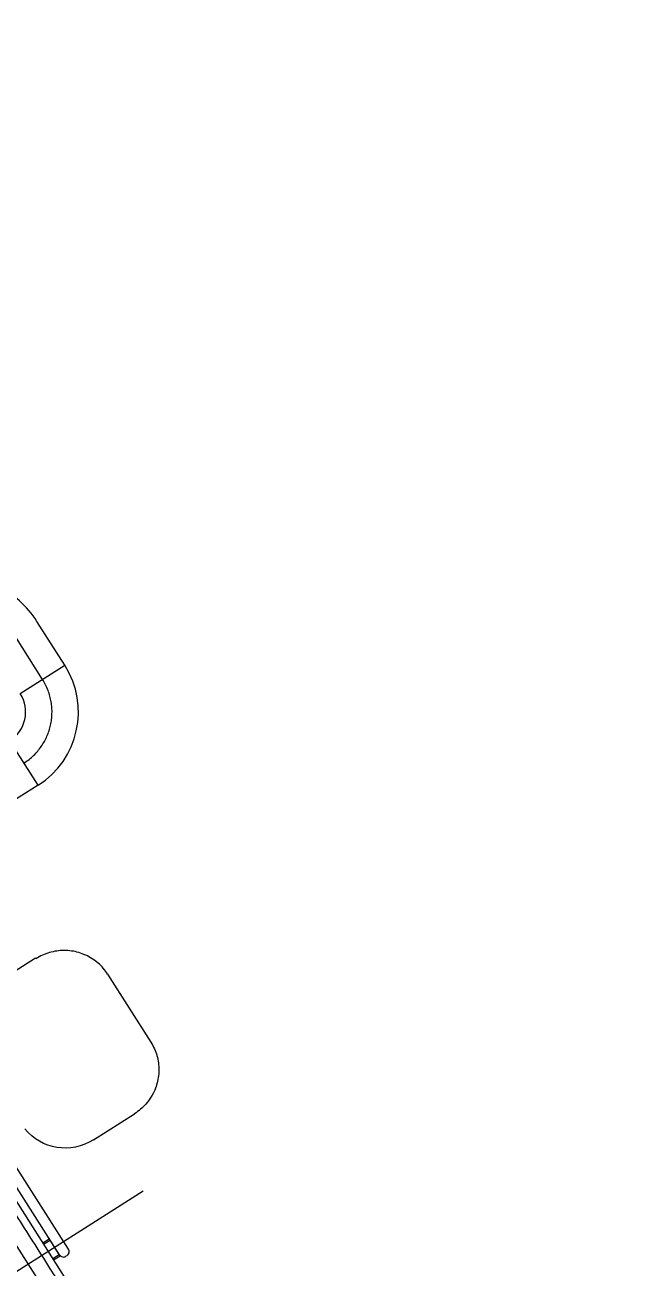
# Model space of a CAD drawing. Header units: millimetres. Extents: x 1145859089 to 1147511753, y -1047484727 to -1047247487.
# Drawn here: x 1147320099 to 1147320498, y -1047439149 to -1047438348 of the extents above; entities that cross this region are included whole.
import ezdxf
from ezdxf.xclip import XClip

# ---------------------------------------------------------------- set-up
doc = ezdxf.new("R2010")
doc.units = ezdxf.units.MM
doc.header["$LTSCALE"] = 100
doc.header["$MEASUREMENT"] = 0
doc.header["$XCLIPFRAME"] = 2
doc.linetypes.add('단지배치도$0$CENTER', pattern=[31, 30, -0.5, 0, -0.5])
doc.layers.get('0').update_dxf_attribs({"linetype": 'CONTINUOUS'})
doc.layers.add('XREF', color=135, linetype='CONTINUOUS')
doc.layers.add('단지배치도$0$W240910', color=135, linetype='CONTINUOUS')

# ---------------------------------------------------------------- blocks, each defined once
blk = doc.blocks.new('단지배치도$0$zw$9902')
at = {"layer": '단지배치도$0$W240910', "linetype": 'ByBlock', "ltscale": 20}
for p, q in [((59852.74, -67391.43), (59834.76, -67363.17)), ((59824.05, -67409.68), (59852.74, -67391.43)), ((59835.55, -67468.74), (59817.3, -67440.05)), ((59835.55, -67468.74), (59819.31, -67479.07)), ((59923.98, -67926.31), (59693.78, -67564.47)), ((59837.28, -67578.76), (59836.21, -67579.31)), ((59838.36, -67578.24), (59837.28, -67578.76)), ((59839.46, -67577.77), (59838.36, -67578.24)), ((59840.58, -67577.33), (59839.46, -67577.77)), ((59841.71, -67576.93), (59840.58, -67577.33)), ((59842.85, -67576.58), (59841.71, -67576.93)), ((59844.01, -67576.26), (59842.85, -67576.58)), ((59845.18, -67575.98), (59844.01, -67576.26)), ((59846.35, -67575.75), (59845.18, -67575.98)), ((59847.53, -67575.56), (59846.35, -67575.75)), ((59849.74, -67575.32), (59847.53, -67575.56)), ((59851.45, -67575.23), (59849.74, -67575.32)), ((59853.5, -67575.23), (59851.45, -67575.23)), ((59854.7, -67575.3), (59853.5, -67575.23)), ((59855.89, -67575.4), (59854.7, -67575.3)), ((59857.07, -67575.55), (59855.89, -67575.4)), ((59858.25, -67575.74), (59857.07, -67575.55)), ((59859.42, -67575.97), (59858.25, -67575.74)), ((59860.58, -67576.24), (59859.42, -67575.97)), ((59861.73, -67576.55), (59860.58, -67576.24)), ((59862.87, -67576.91), (59861.73, -67576.55)), ((59864, -67577.3), (59862.87, -67576.91)), ((59865.11, -67577.74), (59864, -67577.3)), ((59866.2, -67578.21), (59865.11, -67577.74)), ((59867.27, -67578.72), (59866.2, -67578.21)), ((59868.33, -67579.27), (59867.27, -67578.72)), ((59833.9, -67580.14), (59807.43, -67596.98)), ((59835.17, -67579.9), (59834.14, -67580.52)), ((59836.21, -67579.31), (59835.17, -67579.9)), ((59869.36, -67579.86), (59868.33, -67579.27)), ((59870.38, -67580.49), (59869.36, -67579.86)), ((59871.36, -67581.15), (59870.38, -67580.49)), ((59872.33, -67581.84), (59871.36, -67581.15)), ((59873.27, -67582.57), (59872.33, -67581.84)), ((59874.18, -67583.34), (59873.27, -67582.57)), ((59875.06, -67584.13), (59874.18, -67583.34)), ((59875.91, -67584.96), (59875.06, -67584.13)), ((59876.74, -67585.81), (59875.91, -67584.96)), ((59877.53, -67586.7), (59876.74, -67585.81)), ((59878.28, -67587.61), (59877.53, -67586.7)), ((59879.01, -67588.54), (59878.28, -67587.61)), ((59879.69, -67589.5), (59879.01, -67588.54)), ((59880.35, -67590.49), (59879.69, -67589.5)), ((59880.36, -67590.51), (59908.24, -67634.33)), ((59754.65, -67631.85), (59884.75, -67836.37)), ((59908.25, -67634.35), (59908.86, -67635.36)), ((59908.86, -67635.36), (59909.44, -67636.39)), ((59909.44, -67636.39), (59909.98, -67637.44)), ((59909.98, -67637.44), (59910.49, -67638.51)), ((59910.49, -67638.51), (59910.95, -67639.6)), ((59910.95, -67639.6), (59911.38, -67640.71)), ((59911.38, -67640.71), (59911.77, -67641.83)), ((59911.77, -67641.83), (59912.11, -67642.96)), ((59912.11, -67642.96), (59912.42, -67644.11)), ((59912.42, -67644.11), (59912.68, -67645.27)), ((59912.68, -67645.27), (59912.9, -67646.44)), ((59912.9, -67646.44), (59913.08, -67647.62)), ((59913.08, -67647.62), (59913.22, -67648.8)), ((59913.22, -67648.8), (59913.31, -67649.98)), ((59913.31, -67649.98), (59913.37, -67651.17)), ((59912.78, -67658.29), (59912.53, -67659.45)), ((59912.98, -67657.11), (59912.78, -67658.29)), ((59913.14, -67655.93), (59912.98, -67657.11)), ((59913.26, -67654.74), (59913.14, -67655.93)), ((59913.34, -67653.55), (59913.26, -67654.74)), ((59913.37, -67652.36), (59913.34, -67653.55)), ((59913.37, -67651.17), (59913.37, -67652.36)), ((59849.35, -67771.39), (59782.77, -67666.75)), ((59855.06, -67767.76), (59788.49, -67663.11)), ((59909.83, -67666.99), (59909.02, -67668.5)), ((59910.69, -67665.13), (59909.83, -67666.99)), ((59911.14, -67664.02), (59910.69, -67665.13)), ((59911.55, -67662.9), (59911.14, -67664.02)), ((59911.92, -67661.76), (59911.55, -67662.9)), ((59912.25, -67660.61), (59911.92, -67661.76)), ((59912.53, -67659.45), (59912.25, -67660.61)), ((59904.15, -67675.09), (59903.32, -67675.94)), ((59904.96, -67674.2), (59904.15, -67675.09)), ((59905.74, -67673.29), (59904.96, -67674.2)), ((59906.48, -67672.35), (59905.74, -67673.29)), ((59907.19, -67671.38), (59906.48, -67672.35)), ((59907.87, -67670.39), (59907.19, -67671.38)), ((59909.02, -67668.5), (59907.87, -67670.39)), ((59871.22, -67697.26), (59897.69, -67680.42)), ((59898.7, -67679.76), (59897.69, -67680.42)), ((59899.67, -67679.06), (59898.7, -67679.76)), ((59900.62, -67678.33), (59899.67, -67679.06)), ((59901.55, -67677.57), (59900.62, -67678.33)), ((59902.45, -67676.77), (59901.55, -67677.57)), ((59903.32, -67675.94), (59902.45, -67676.77)), ((59838.54, -67763.72), (59842.76, -67761.04)), ((59839.09, -67764.59), (59843.31, -67761.91)), ((59843.31, -67761.91), (59842.76, -67761.04)), ((59849.19, -67771.15), (59843.31, -67761.91)), ((59844.97, -67773.83), (59849.19, -67771.15)), ((59849.74, -67772.01), (59849.19, -67771.15)), ((59845.52, -67774.69), (59849.74, -67772.01)), ((59854.14, -67771.9), (59853.49, -67772.32))]:
    blk.add_line(p, q, dxfattribs=at)
at = {"layer": '단지배치도$0$W240910', "linetype": '단지배치도$0$CENTER', "ltscale": 20}
blk.add_line((59838.4, -67400.56), (59820.42, -67372.3), dxfattribs=at)
at = {"layer": '단지배치도$0$W240910', "linetype": '단지배치도$0$CENTER', "ltscale": 50}
blk.add_line((59903.18, -67730.31), (59644.11, -67895.12), dxfattribs=at)
at = {"layer": '단지배치도$0$W240910'}
for radius in [11431.38, 11931.38]:
    blk.add_arc((57394.29, -57699.4), radius, 251.62775, 321.418131, dxfattribs=at)
at = {"layer": '단지배치도$0$W240910', "linetype": 'ByBlock', "ltscale": 20}
for centre, radius, start, end in [((59778.23, -67399.14), 67, 32.46387, 62.46387), ((59805.49, -67421.49), 56, 302.46387, 32.46387), ((59805.49, -67421.49), 22, 302.46387, 32.46387), ((59852.53, -67769.37), 3, 302.46387, 32.46387), ((59851.88, -67769.78), 3, 212.46387, 302.46387)]:
    blk.add_arc(centre, radius, start, end, dxfattribs=at)
at = {"layer": '단지배치도$0$W240910', "linetype": '단지배치도$0$CENTER', "ltscale": 20}
blk.add_arc((59805.49, -67421.49), 39, 302.46387, 32.46387, dxfattribs=at)
at = {"layer": '단지배치도$0$W240910', "linetype": 'ByBlock', "ltscale": 20, "extrusion": (0, 0, -1)}
blk.add_ellipse((59853.38, -67669.22), major_axis=(28.36, 18.07), ratio=0.987979, start_param=1.571518, end_param=3.03594, dxfattribs=at)
at = {"layer": '단지배치도$0$W240910', "linetype": 'ByBlock', "ltscale": 20}
blk.add_open_spline([(59748.31, -67631.1), (59836.77, -67770.15), (59882.75, -67842.42)], degree=2, dxfattribs=at)
blk = doc.blocks.new('단지배치도')
blk.add_blockref('단지배치도$0$zw$9902', (141034.19, 142437.16))

msp = doc.modelspace()

# ---------------------------------------------------------------- block references
at = {"layer": 'XREF'}
ref = msp.add_blockref('단지배치도', (1147119237.834579, -1047513806.462535), dxfattribs=at)
XClip(ref).set_block_clipping_path([(72982.4064819524, 34919.7593965302), (360382.4067475507, 255319.7593436702)])

doc.saveas('drawing.dxf')
